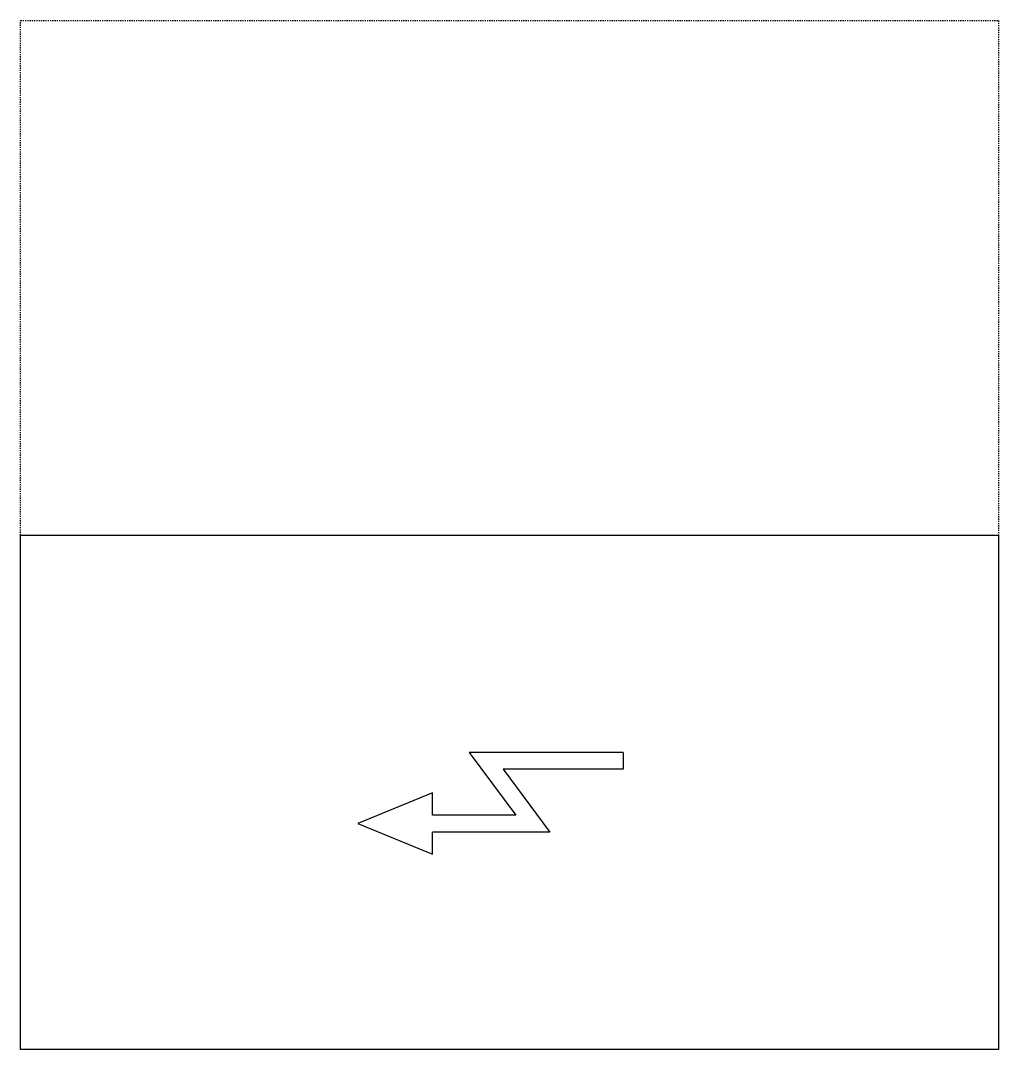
# Model space of a CAD drawing. Header units: millimetres. Extents: x 0 to 1900, y -500 to 1500.
import ezdxf

# ---------------------------------------------------------------- set-up
doc = ezdxf.new("R2010")
doc.units = ezdxf.units.MM
doc.linetypes.add('VI-DASHED', pattern=[4.4, 2.2, -2.2])
doc.layers.add('LG_CC', color=7, linetype='CONTINUOUS')

msp = doc.modelspace()

# ---------------------------------------------------------------- linework, layer by layer
at = {"layer": 'LG_CC', "color": 0, "linetype": 'VI-DASHED', "lineweight": -2}
for p, q in [((0, 500, -8450), (0, 1500, -8450)), ((0, 1500, -8450), (1900, 1500, -8450)), ((1900, 1500, -8450), (1900, 500, -8450))]:
    msp.add_line(p, q, dxfattribs=at)
at = {"layer": 'LG_CC', "color": 0, "linetype": 'ByBlock', "lineweight": -2}
for p, q in [((1170.6, 77.5, -8410), (871.9, 77.5, -8410)), ((871.9, 77.5, -8410), (962.4, -44.5, -8410)), ((1170.6, 77.5, -8410), (1170.6, 44.5, -8410)), ((1170.6, 44.5, -8410), (937.6, 44.5, -8410)), ((937.6, 44.5, -8410), (1028.1, -77.5, -8410)), ((800.6, -1.4, -8410), (655.5, -61, -8410)), ((800.6, -44.5, -8410), (800.6, -1.4, -8410)), ((962.4, -44.5, -8410), (800.6, -44.5, -8410)), ((655.5, -61, -8410), (800.6, -120.6, -8410)), ((1028.1, -77.5, -8410), (800.6, -77.5, -8410)), ((800.6, -120.6, -8410), (800.6, -77.5, -8410))]:
    msp.add_line(p, q, dxfattribs=at)
at = {"layer": 'LG_CC', "color": 0, "linetype": 'Continuous', "lineweight": -2}
msp.add_3dface([(0, 500, -8450), (1900, 500, -8450), (1900, -500, -8450), (0, -500, -8450)], dxfattribs=at)

doc.saveas('drawing.dxf')
